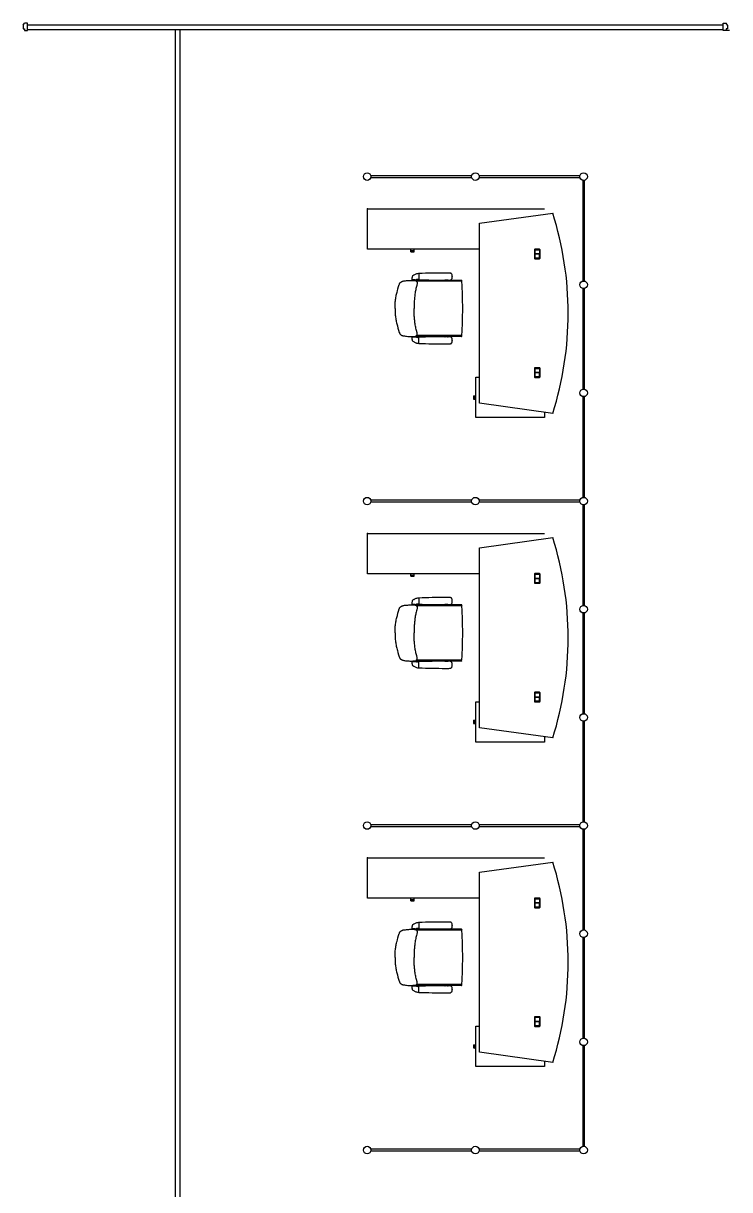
# Model space of a CAD drawing. Header units: millimetres. Extents: x 391350 to 515311, y -283575 to -199845.
# Drawn here: x 403353 to 410532, y -227621 to -215759 of the extents above; entities that cross this region are included whole.
import ezdxf

# ---------------------------------------------------------------- set-up
doc = ezdxf.new("R2010")
doc.units = ezdxf.units.MM

msp = doc.modelspace()

# ---------------------------------------------------------------- linework, layer by layer
at = {"color": 0}
for p, q in [((403353, -215778), (403366, -215759)), ((403397, -215759), (403366, -215759)), ((403397, -215832), (403397, -215759)), ((410467, -215832), (410467, -215759)), ((410467, -215759), (410497, -215759)), ((410510, -215778), (410497, -215759)), ((403353, -215778), (403353, -215816)), ((403353, -215816), (403366, -215816)), ((403366, -215816), (403366, -215832)), ((403366, -215832), (403397, -215832)), ((403397, -215773), (410467, -215773)), ((403397, -215823), (410467, -215823)), ((404895, -215823), (404895, -233298)), ((404945, -215823), (404945, -233298)), ((410532, -215832), (410467, -215832)), ((410510, -215816), (410497, -215816)), ((410497, -215816), (410497, -215832)), ((410510, -215778), (410510, -215816)), ((407911, -217310), (406886, -217310)), ((406886, -217327), (407911, -217327)), ((409011, -217310), (407986, -217310)), ((407986, -217327), (409011, -217327)), ((409040, -217356), (409040, -218381)), ((409057, -218381), (409057, -217356)), ((406851, -217647), (408651, -217647)), ((406851, -218057), (406851, -217647)), ((407991, -217793), (408734, -217689)), ((407991, -219623), (407991, -217793)), ((407981, -218057), (406851, -218057)), ((407293, -218070), (407293, -218057)), ((407293, -218082), (407293, -218070)), ((407293, -218070), (407327, -218070)), ((407293, -218082), (407327, -218082)), ((407327, -218070), (407327, -218057)), ((407327, -218082), (407327, -218070)), ((408547, -218062), (408547, -218148)), ((408599, -218056), (408553, -218056)), ((408553, -218146), (408553, -218064)), ((408553, -218064), (408553, -218105)), ((408553, -218103), (408598, -218103)), ((408598, -218105), (408553, -218105)), ((408553, -218105), (408598, -218105)), ((408553, -218105), (408553, -218146)), ((408598, -218107), (408553, -218107)), ((408555, -218062), (408597, -218062)), ((408597, -218063), (408555, -218063)), ((408598, -218064), (408598, -218105)), ((408598, -218146), (408598, -218105)), ((408599, -218064), (408599, -218146)), ((408605, -218148), (408605, -218062)), ((408553, -218154), (408599, -218154)), ((408597, -218148), (408555, -218148)), ((408555, -218148), (408597, -218148)), ((407303, -218369, 0), (407342, -218369, 0)), ((407307, -218369, 0), (407312, -218372, 0)), ((407332, -218369, 0), (407312, -218369, 0)), ((407315, -218372, 0), (407312, -218372, 0)), ((407316, -218369, 0), (407314, -218369, 0)), ((407315, -218369, 0), (407328, -218369, 0)), ((407329, -218372, 0), (407315, -218372, 0)), ((407328, -218369, 0), (407329, -218369, 0)), ((407332, -218372, 0), (407329, -218372, 0)), ((407337, -218369, 0), (407332, -218372, 0)), ((407633, -218373), (407342, -218373)), ((407372, -218365, 0), (407358, -218365, 0)), ((407372, -218305, 0), (407369, -218305, 0)), ((407372, -218305, 0), (407372, -218365, 0)), ((407636, -218371), (407636, -218371)), ((407666, -218370), (407640, -218370)), ((407669, -218371), (407669, -218371)), ((407807, -218373), (407673, -218373)), ((407711, -218335, 0), (407711, -218334, 0)), ((407711, -218335, 0), (407711, -218336, 0)), ((407809, -218376), (407806, -218383)), ((407804, -218383), (407350, -218383)), ((409040, -218456), (409040, -219481)), ((409057, -219481), (409057, -218456)), ((407131, -218659), (407131, -218659)), ((407131, -218659), (407131, -218659)), ((407303, -218949, 0), (407342, -218949, 0)), ((407307, -218949, 0), (407312, -218946, 0)), ((407315, -218946, 0), (407312, -218946, 0)), ((407332, -218949, 0), (407312, -218949, 0)), ((407316, -218949, 0), (407314, -218949, 0)), ((407329, -218946, 0), (407315, -218946, 0)), ((407315, -218949, 0), (407328, -218949, 0)), ((407328, -218949, 0), (407329, -218949, 0)), ((407332, -218946, 0), (407329, -218946, 0)), ((407337, -218949, 0), (407332, -218946, 0)), ((407633, -218945), (407342, -218945)), ((407804, -218935), (407350, -218935)), ((407372, -218953, 0), (407358, -218953, 0)), ((407372, -219013, 0), (407372, -218953, 0)), ((407636, -218946), (407636, -218946)), ((407666, -218948), (407640, -218948)), ((407669, -218946), (407669, -218946)), ((407807, -218945), (407673, -218945)), ((407809, -218942), (407806, -218935)), ((407372, -219013, 0), (407369, -219013, 0)), ((407711, -218983, 0), (407711, -218982, 0)), ((407711, -218983, 0), (407711, -218984, 0)), ((408547, -219268), (408547, -219354)), ((408599, -219262), (408553, -219262)), ((408553, -219270), (408553, -219311)), ((408553, -219352), (408553, -219270)), ((408553, -219309), (408598, -219309)), ((408598, -219311), (408553, -219311)), ((408553, -219311), (408598, -219311)), ((408553, -219311), (408553, -219352)), ((408598, -219313), (408553, -219313)), ((408555, -219268), (408597, -219268)), ((408597, -219269), (408555, -219269)), ((408598, -219270), (408598, -219311)), ((408598, -219352), (408598, -219311)), ((408599, -219270), (408599, -219352)), ((408605, -219354), (408605, -219268)), ((407954, -219769), (407954, -219358)), ((407954, -219358), (407991, -219358)), ((408553, -219360), (408599, -219360)), ((408597, -219354), (408555, -219354)), ((408555, -219354), (408597, -219354)), ((407929, -219547), (407929, -219580)), ((407929, -219547), (407941, -219547)), ((407941, -219547), (407941, -219581)), ((407941, -219547), (407954, -219547)), ((409040, -219556), (409040, -220581)), ((409057, -220581), (409057, -219556)), ((407929, -219580), (407941, -219580)), ((407941, -219581), (407954, -219581)), ((408734, -219727), (407991, -219623)), ((408651, -219769), (407954, -219769)), ((408651, -219716), (408651, -219769)), ((407911, -220610), (406886, -220610)), ((406886, -220627), (407911, -220627)), ((409011, -220610), (407986, -220610)), ((407986, -220627), (409011, -220627)), ((409040, -220656), (409040, -221681)), ((409057, -221681), (409057, -220656)), ((406851, -220947), (408651, -220947)), ((406851, -221357), (406851, -220947)), ((407991, -221093), (408734, -220989)), ((407991, -222923), (407991, -221093)), ((407981, -221357), (406851, -221357)), ((407293, -221370), (407293, -221357)), ((407293, -221382), (407293, -221370)), ((407293, -221370), (407327, -221370)), ((407293, -221382), (407327, -221382)), ((407327, -221370), (407327, -221357)), ((407327, -221382), (407327, -221370)), ((408547, -221362), (408547, -221448)), ((408599, -221356), (408553, -221356)), ((408553, -221446), (408553, -221364)), ((408553, -221364), (408553, -221405)), ((408553, -221403), (408598, -221403)), ((408598, -221405), (408553, -221405)), ((408553, -221405), (408598, -221405)), ((408553, -221405), (408553, -221446)), ((408598, -221407), (408553, -221407)), ((408553, -221454), (408599, -221454)), ((408555, -221362), (408597, -221362)), ((408597, -221363), (408555, -221363)), ((408597, -221448), (408555, -221448)), ((408555, -221448), (408597, -221448)), ((408598, -221364), (408598, -221405)), ((408598, -221446), (408598, -221405)), ((408599, -221364), (408599, -221446)), ((408605, -221448), (408605, -221362)), ((407303, -221669, 0), (407342, -221669, 0)), ((407307, -221669, 0), (407312, -221672, 0)), ((407332, -221669, 0), (407312, -221669, 0)), ((407315, -221672, 0), (407312, -221672, 0)), ((407316, -221669, 0), (407314, -221669, 0)), ((407315, -221669, 0), (407328, -221669, 0)), ((407329, -221672, 0), (407315, -221672, 0)), ((407328, -221669, 0), (407329, -221669, 0)), ((407332, -221672, 0), (407329, -221672, 0)), ((407337, -221669, 0), (407332, -221672, 0)), ((407633, -221673), (407342, -221673)), ((407804, -221683), (407350, -221683)), ((407372, -221665, 0), (407358, -221665, 0)), ((407372, -221605, 0), (407369, -221605, 0)), ((407372, -221605, 0), (407372, -221665, 0)), ((407636, -221671), (407636, -221671)), ((407666, -221670), (407640, -221670)), ((407669, -221671), (407669, -221671)), ((407807, -221673), (407673, -221673)), ((407711, -221635, 0), (407711, -221634, 0)), ((407711, -221635, 0), (407711, -221636, 0)), ((407809, -221676), (407806, -221683)), ((409040, -221756), (409040, -222781)), ((409057, -222781), (409057, -221756)), ((407131, -221959), (407131, -221959)), ((407131, -221959), (407131, -221959)), ((407303, -222249, 0), (407342, -222249, 0)), ((407307, -222249, 0), (407312, -222246, 0)), ((407315, -222246, 0), (407312, -222246, 0)), ((407332, -222249, 0), (407312, -222249, 0)), ((407316, -222249, 0), (407314, -222249, 0)), ((407329, -222246, 0), (407315, -222246, 0)), ((407315, -222249, 0), (407328, -222249, 0)), ((407328, -222249, 0), (407329, -222249, 0)), ((407332, -222246, 0), (407329, -222246, 0)), ((407337, -222249, 0), (407332, -222246, 0)), ((407633, -222245), (407342, -222245)), ((407804, -222235), (407350, -222235)), ((407372, -222253, 0), (407358, -222253, 0)), ((407372, -222313, 0), (407372, -222253, 0)), ((407636, -222246), (407636, -222246)), ((407666, -222248), (407640, -222248)), ((407669, -222246), (407669, -222246)), ((407807, -222245), (407673, -222245)), ((407711, -222283, 0), (407711, -222282, 0)), ((407711, -222283, 0), (407711, -222284, 0)), ((407809, -222242), (407806, -222235)), ((407372, -222313, 0), (407369, -222313, 0)), ((408547, -222568), (408547, -222654)), ((408599, -222562), (408553, -222562)), ((408553, -222570), (408553, -222611)), ((408553, -222652), (408553, -222570)), ((408553, -222609), (408598, -222609)), ((408598, -222611), (408553, -222611)), ((408553, -222611), (408598, -222611)), ((408553, -222611), (408553, -222652)), ((408598, -222613), (408553, -222613)), ((408555, -222568), (408597, -222568)), ((408597, -222569), (408555, -222569)), ((408598, -222570), (408598, -222611)), ((408598, -222652), (408598, -222611)), ((408599, -222570), (408599, -222652)), ((408605, -222654), (408605, -222568)), ((407954, -223069), (407954, -222658)), ((407954, -222658), (407991, -222658)), ((408553, -222660), (408599, -222660)), ((408597, -222654), (408555, -222654)), ((408555, -222654), (408597, -222654)), ((407929, -222847), (407929, -222880)), ((407929, -222847), (407941, -222847)), ((407929, -222880), (407941, -222880)), ((407941, -222847), (407941, -222881)), ((407941, -222847), (407954, -222847)), ((407941, -222881), (407954, -222881)), ((409040, -222856), (409040, -223881)), ((409057, -223881), (409057, -222856)), ((408734, -223027), (407991, -222923)), ((408651, -223069), (407954, -223069)), ((408651, -223016), (408651, -223069)), ((407911, -223910), (406886, -223910)), ((406886, -223927), (407911, -223927)), ((409011, -223910), (407986, -223910)), ((407986, -223927), (409011, -223927)), ((409040, -223956), (409040, -224981)), ((409057, -224981), (409057, -223956)), ((406851, -224247), (408651, -224247)), ((406851, -224657), (406851, -224247)), ((407991, -224393), (408734, -224289)), ((407991, -226223), (407991, -224393)), ((407981, -224657), (406851, -224657)), ((407293, -224670), (407293, -224657)), ((407327, -224670), (407327, -224657)), ((408547, -224662), (408547, -224748)), ((408599, -224656), (408553, -224656)), ((408555, -224662), (408597, -224662)), ((408605, -224748), (408605, -224662)), ((407293, -224682), (407293, -224670)), ((407293, -224670), (407327, -224670)), ((407293, -224682), (407327, -224682)), ((407327, -224682), (407327, -224670)), ((408553, -224746), (408553, -224664)), ((408553, -224664), (408553, -224705)), ((408553, -224703), (408598, -224703)), ((408598, -224705), (408553, -224705)), ((408553, -224705), (408598, -224705)), ((408553, -224705), (408553, -224746)), ((408598, -224707), (408553, -224707)), ((408553, -224754), (408599, -224754)), ((408597, -224663), (408555, -224663)), ((408597, -224748), (408555, -224748)), ((408555, -224748), (408597, -224748)), ((408598, -224664), (408598, -224705)), ((408598, -224746), (408598, -224705)), ((408599, -224664), (408599, -224746)), ((407303, -224969, 0), (407342, -224969, 0)), ((407307, -224969, 0), (407312, -224972, 0)), ((407332, -224969, 0), (407312, -224969, 0)), ((407315, -224972, 0), (407312, -224972, 0)), ((407316, -224969, 0), (407314, -224969, 0)), ((407315, -224969, 0), (407328, -224969, 0)), ((407329, -224972, 0), (407315, -224972, 0)), ((407328, -224969, 0), (407329, -224969, 0)), ((407332, -224972, 0), (407329, -224972, 0)), ((407337, -224969, 0), (407332, -224972, 0)), ((407633, -224973), (407342, -224973)), ((407804, -224983), (407350, -224983)), ((407372, -224965, 0), (407358, -224965, 0)), ((407372, -224905, 0), (407369, -224905, 0)), ((407372, -224905, 0), (407372, -224965, 0)), ((407636, -224971), (407636, -224971)), ((407666, -224970), (407640, -224970)), ((407669, -224971), (407669, -224971)), ((407807, -224973), (407673, -224973)), ((407711, -224935, 0), (407711, -224934, 0)), ((407711, -224935, 0), (407711, -224936, 0)), ((407809, -224976), (407806, -224983)), ((409040, -225056), (409040, -226081)), ((409057, -226081), (409057, -225056)), ((407131, -225259), (407131, -225259)), ((407131, -225259), (407131, -225259)), ((407303, -225549, 0), (407342, -225549, 0)), ((407307, -225549, 0), (407312, -225546, 0)), ((407315, -225546, 0), (407312, -225546, 0)), ((407332, -225549, 0), (407312, -225549, 0)), ((407316, -225549, 0), (407314, -225549, 0)), ((407329, -225546, 0), (407315, -225546, 0)), ((407315, -225549, 0), (407328, -225549, 0)), ((407328, -225549, 0), (407329, -225549, 0)), ((407332, -225546, 0), (407329, -225546, 0)), ((407337, -225549, 0), (407332, -225546, 0)), ((407633, -225545), (407342, -225545)), ((407804, -225535), (407350, -225535)), ((407372, -225553, 0), (407358, -225553, 0)), ((407372, -225613, 0), (407372, -225553, 0)), ((407636, -225546), (407636, -225546)), ((407666, -225548), (407640, -225548)), ((407669, -225546), (407669, -225546)), ((407807, -225545), (407673, -225545)), ((407711, -225583, 0), (407711, -225582, 0)), ((407711, -225583, 0), (407711, -225584, 0)), ((407809, -225542), (407806, -225535)), ((407372, -225613, 0), (407369, -225613, 0)), ((407954, -226369), (407954, -225958)), ((407954, -225958), (407991, -225958)), ((408547, -225868), (408547, -225954)), ((408599, -225862), (408553, -225862)), ((408553, -225870), (408553, -225911)), ((408553, -225952), (408553, -225870)), ((408553, -225909), (408598, -225909)), ((408598, -225911), (408553, -225911)), ((408553, -225911), (408598, -225911)), ((408553, -225911), (408553, -225952)), ((408598, -225913), (408553, -225913)), ((408553, -225960), (408599, -225960)), ((408555, -225868), (408597, -225868)), ((408597, -225869), (408555, -225869)), ((408597, -225954), (408555, -225954)), ((408555, -225954), (408597, -225954)), ((408598, -225870), (408598, -225911)), ((408598, -225952), (408598, -225911)), ((408599, -225870), (408599, -225952)), ((408605, -225954), (408605, -225868)), ((407929, -226147), (407929, -226180)), ((407929, -226147), (407941, -226147)), ((407929, -226180), (407941, -226180)), ((407941, -226147), (407941, -226181)), ((407941, -226147), (407954, -226147)), ((407941, -226181), (407954, -226181)), ((409040, -226156), (409040, -227181)), ((409057, -227181), (409057, -226156)), ((408734, -226327), (407991, -226223)), ((408651, -226316), (408651, -226369)), ((408651, -226369), (407954, -226369)), ((407911, -227210), (406886, -227210)), ((406886, -227227), (407911, -227227)), ((409011, -227210), (407986, -227210)), ((407986, -227227), (409011, -227227))]:
    msp.add_line(p, q, dxfattribs=at)
at = {"color": 0, "extrusion": (0, 0, -1), "flags": 128}
for points in [[(-407132, -218659), (-407132, -218648), (-407132, -218636), (-407132, -218625), (-407133, -218614), (-407133, -218602), (-407134, -218591), (-407135, -218580), (-407137, -218569), (-407138, -218557), (-407140, -218546), (-407142, -218535), (-407144, -218524), (-407147, -218513), (-407150, -218502), (-407152, -218492), (-407155, -218481), (-407161, -218459), (-407168, -218437), (-407174, -218415), (-407175, -218413), (-407176, -218410), (-407177, -218407), (-407178, -218405), (-407180, -218402), (-407181, -218400), (-407183, -218398), (-407185, -218396), (-407187, -218394), (-407189, -218392), (-407192, -218390), (-407194, -218389), (-407196, -218387), (-407199, -218386), (-407201, -218385), (-407204, -218384), (-407207, -218383), (-407209, -218382), (-407212, -218381), (-407215, -218380), (-407220, -218379), (-407226, -218378), (-407237, -218377), (-407248, -218376), (-407260, -218375), (-407271, -218374), (-407282, -218373), (-407293, -218373), (-407304, -218373), (-407310, -218373), (-407316, -218373), (-407322, -218373), (-407328, -218373), (-407330, -218374), (-407333, -218374), (-407336, -218375), (-407339, -218376), (-407341, -218377), (-407344, -218378), (-407346, -218380), (-407348, -218381), (-407350, -218383), (-407351, -218385), (-407352, -218386), (-407353, -218387), (-407353, -218388), (-407355, -218391), (-407355, -218393), (-407356, -218396), (-407356, -218399), (-407356, -218402), (-407356, -218405), (-407356, -218408), (-407356, -218411), (-407355, -218413), (-407354, -218419), (-407353, -218424), (-407350, -218435), (-407347, -218446), (-407344, -218457), (-407341, -218468), (-407339, -218479), (-407337, -218490), (-407335, -218501), (-407334, -218513), (-407332, -218524), (-407331, -218535), (-407330, -218546), (-407328, -218557), (-407328, -218569), (-407327, -218580), (-407326, -218591), (-407326, -218602), (-407325, -218614), (-407325, -218636), (-407324, -218659)], [(-407132, -221959), (-407132, -221948), (-407132, -221936), (-407132, -221925), (-407133, -221914), (-407133, -221902), (-407134, -221891), (-407135, -221880), (-407137, -221869), (-407138, -221857), (-407140, -221846), (-407142, -221835), (-407144, -221824), (-407147, -221813), (-407150, -221802), (-407152, -221792), (-407155, -221781), (-407161, -221759), (-407168, -221737), (-407174, -221715), (-407175, -221713), (-407176, -221710), (-407177, -221707), (-407178, -221705), (-407180, -221702), (-407181, -221700), (-407183, -221698), (-407185, -221696), (-407187, -221694), (-407189, -221692), (-407192, -221690), (-407194, -221689), (-407196, -221687), (-407199, -221686), (-407201, -221685), (-407204, -221684), (-407207, -221683), (-407209, -221682), (-407212, -221681), (-407215, -221680), (-407220, -221679), (-407226, -221678), (-407237, -221677), (-407248, -221676), (-407260, -221675), (-407271, -221674), (-407282, -221673), (-407293, -221673), (-407304, -221673), (-407310, -221673), (-407316, -221673), (-407322, -221673), (-407328, -221673), (-407330, -221674), (-407333, -221674), (-407336, -221675), (-407339, -221676), (-407341, -221677), (-407344, -221678), (-407346, -221680), (-407348, -221681), (-407350, -221683), (-407351, -221685), (-407352, -221686), (-407353, -221687), (-407353, -221688), (-407355, -221691), (-407355, -221693), (-407356, -221696), (-407356, -221699), (-407356, -221702), (-407356, -221705), (-407356, -221708), (-407356, -221711), (-407355, -221713), (-407354, -221719), (-407353, -221724), (-407350, -221735), (-407347, -221746), (-407344, -221757), (-407341, -221768), (-407339, -221779), (-407337, -221790), (-407335, -221801), (-407334, -221813), (-407332, -221824), (-407331, -221835), (-407330, -221846), (-407328, -221857), (-407328, -221869), (-407327, -221880), (-407326, -221891), (-407326, -221902), (-407325, -221914), (-407325, -221936), (-407324, -221959)], [(-407132, -225259), (-407132, -225248), (-407132, -225236), (-407132, -225225), (-407133, -225214), (-407133, -225202), (-407134, -225191), (-407135, -225180), (-407137, -225169), (-407138, -225157), (-407140, -225146), (-407142, -225135), (-407144, -225124), (-407147, -225113), (-407150, -225102), (-407152, -225092), (-407155, -225081), (-407161, -225059), (-407168, -225037), (-407174, -225015), (-407175, -225013), (-407176, -225010), (-407177, -225007), (-407178, -225005), (-407180, -225002), (-407181, -225000), (-407183, -224998), (-407185, -224996), (-407187, -224994), (-407189, -224992), (-407192, -224990), (-407194, -224989), (-407196, -224987), (-407199, -224986), (-407201, -224985), (-407204, -224984), (-407207, -224983), (-407209, -224982), (-407212, -224981), (-407215, -224980), (-407220, -224979), (-407226, -224978), (-407237, -224977), (-407248, -224976), (-407260, -224975), (-407271, -224974), (-407282, -224973), (-407293, -224973), (-407304, -224973), (-407310, -224973), (-407316, -224973), (-407322, -224973), (-407328, -224973), (-407330, -224974), (-407333, -224974), (-407336, -224975), (-407339, -224976), (-407341, -224977), (-407344, -224978), (-407346, -224980), (-407348, -224981), (-407350, -224983), (-407351, -224985), (-407352, -224986), (-407353, -224987), (-407353, -224988), (-407355, -224991), (-407355, -224993), (-407356, -224996), (-407356, -224999), (-407356, -225002), (-407356, -225005), (-407356, -225008), (-407356, -225011), (-407355, -225013), (-407354, -225019), (-407353, -225024), (-407350, -225035), (-407347, -225046), (-407344, -225057), (-407341, -225068), (-407339, -225079), (-407337, -225090), (-407335, -225101), (-407334, -225113), (-407332, -225124), (-407331, -225135), (-407330, -225146), (-407328, -225157), (-407328, -225169), (-407327, -225180), (-407326, -225191), (-407326, -225202), (-407325, -225214), (-407325, -225236), (-407324, -225259)]]:
    msp.add_lwpolyline(points, dxfattribs=at)
at = {"color": 0, "flags": 128}
for points in [[(407132, -218659), (407132, -218670), (407132, -218681), (407132, -218693), (407133, -218704), (407133, -218715), (407134, -218727), (407135, -218738), (407137, -218749), (407138, -218760), (407140, -218771), (407142, -218782), (407144, -218793), (407147, -218804), (407150, -218815), (407152, -218826), (407155, -218837), (407161, -218859), (407168, -218880), (407174, -218902), (407175, -218905), (407176, -218908), (407177, -218910), (407178, -218913), (407180, -218915), (407181, -218917), (407183, -218920), (407185, -218922), (407187, -218924), (407189, -218926), (407192, -218927), (407194, -218929), (407196, -218930), (407199, -218932), (407201, -218933), (407204, -218934), (407207, -218935), (407209, -218936), (407212, -218937), (407215, -218937), (407220, -218939), (407226, -218939), (407237, -218941), (407248, -218942), (407260, -218943), (407271, -218944), (407282, -218945), (407293, -218945), (407304, -218945), (407310, -218945), (407316, -218945), (407322, -218945), (407328, -218944), (407330, -218944), (407333, -218943), (407336, -218943), (407339, -218942), (407341, -218941), (407344, -218939), (407346, -218938), (407348, -218936), (407350, -218934), (407351, -218933), (407352, -218932), (407353, -218931), (407353, -218930), (407355, -218927), (407355, -218924), (407356, -218921), (407356, -218918), (407356, -218916), (407356, -218913), (407356, -218910), (407356, -218907), (407355, -218904), (407354, -218899), (407353, -218893), (407350, -218882), (407347, -218872), (407344, -218861), (407341, -218850), (407339, -218838), (407337, -218827), (407335, -218816), (407334, -218805), (407332, -218794), (407331, -218783), (407330, -218771), (407328, -218760), (407328, -218749), (407327, -218738), (407326, -218726), (407326, -218715), (407325, -218704), (407325, -218681), (407324, -218659)], [(407132, -221959), (407132, -221970), (407132, -221981), (407132, -221993), (407133, -222004), (407133, -222015), (407134, -222027), (407135, -222038), (407137, -222049), (407138, -222060), (407140, -222071), (407142, -222082), (407144, -222093), (407147, -222104), (407150, -222115), (407152, -222126), (407155, -222137), (407161, -222159), (407168, -222180), (407174, -222202), (407175, -222205), (407176, -222208), (407177, -222210), (407178, -222213), (407180, -222215), (407181, -222217), (407183, -222220), (407185, -222222), (407187, -222224), (407189, -222226), (407192, -222227), (407194, -222229), (407196, -222230), (407199, -222232), (407201, -222233), (407204, -222234), (407207, -222235), (407209, -222236), (407212, -222237), (407215, -222237), (407220, -222239), (407226, -222239), (407237, -222241), (407248, -222242), (407260, -222243), (407271, -222244), (407282, -222245), (407293, -222245), (407304, -222245), (407310, -222245), (407316, -222245), (407322, -222245), (407328, -222244), (407330, -222244), (407333, -222243), (407336, -222243), (407339, -222242), (407341, -222241), (407344, -222239), (407346, -222238), (407348, -222236), (407350, -222234), (407351, -222233), (407352, -222232), (407353, -222231), (407353, -222230), (407355, -222227), (407355, -222224), (407356, -222221), (407356, -222218), (407356, -222216), (407356, -222213), (407356, -222210), (407356, -222207), (407355, -222204), (407354, -222199), (407353, -222193), (407350, -222182), (407347, -222172), (407344, -222161), (407341, -222150), (407339, -222138), (407337, -222127), (407335, -222116), (407334, -222105), (407332, -222094), (407331, -222083), (407330, -222071), (407328, -222060), (407328, -222049), (407327, -222038), (407326, -222026), (407326, -222015), (407325, -222004), (407325, -221981), (407324, -221959)], [(407132, -225259), (407132, -225270), (407132, -225281), (407132, -225293), (407133, -225304), (407133, -225315), (407134, -225327), (407135, -225338), (407137, -225349), (407138, -225360), (407140, -225371), (407142, -225382), (407144, -225393), (407147, -225404), (407150, -225415), (407152, -225426), (407155, -225437), (407161, -225459), (407168, -225480), (407174, -225502), (407175, -225505), (407176, -225508), (407177, -225510), (407178, -225513), (407180, -225515), (407181, -225517), (407183, -225520), (407185, -225522), (407187, -225524), (407189, -225526), (407192, -225527), (407194, -225529), (407196, -225530), (407199, -225532), (407201, -225533), (407204, -225534), (407207, -225535), (407209, -225536), (407212, -225537), (407215, -225537), (407220, -225539), (407226, -225539), (407237, -225541), (407248, -225542), (407260, -225543), (407271, -225544), (407282, -225545), (407293, -225545), (407304, -225545), (407310, -225545), (407316, -225545), (407322, -225545), (407328, -225544), (407330, -225544), (407333, -225543), (407336, -225543), (407339, -225542), (407341, -225541), (407344, -225539), (407346, -225538), (407348, -225536), (407350, -225534), (407351, -225533), (407352, -225532), (407353, -225531), (407353, -225530), (407355, -225527), (407355, -225524), (407356, -225521), (407356, -225518), (407356, -225516), (407356, -225513), (407356, -225510), (407356, -225507), (407355, -225504), (407354, -225499), (407353, -225493), (407350, -225482), (407347, -225472), (407344, -225461), (407341, -225450), (407339, -225438), (407337, -225427), (407335, -225416), (407334, -225405), (407332, -225394), (407331, -225383), (407330, -225371), (407328, -225360), (407328, -225349), (407327, -225338), (407326, -225326), (407326, -225315), (407325, -225304), (407325, -225281), (407324, -225259)]]:
    msp.add_lwpolyline(points, dxfattribs=at)
at = {"color": 0}
for centre in [(406848, -217318), (407948, -217318), (409048, -217318), (409048, -218418), (409048, -219518), (406848, -220618), (407948, -220618), (409048, -220618), (409048, -221718), (409048, -222818), (406848, -223918), (407948, -223918), (409048, -223918), (409048, -225018), (409048, -226118), (406848, -227218), (407948, -227218), (409048, -227218)]:
    msp.add_circle(centre, 38, dxfattribs=at)
for centre, radius, start, end in [((405501, -218708), 3390, 342.5003, 17.4997), ((408553, -218062), 6, 90, 180), ((408555, -218064), 2, 90, 180), ((408555, -218064), 1.5, 90, 180), ((408597, -218064), 2, 0, 90), ((408597, -218064), 1.5, 0, 90), ((408599, -218062), 6, 0, 90), ((408553, -218148), 6, 180, 270), ((408555, -218146), 2, 180, 270), ((408555, -218146), 1.5, 180, 270), ((408597, -218146), 2, 270, 0), ((408597, -218146), 1.5, 270, 0), ((408599, -218148), 6, 270, 0), ((407601, -218387, 0), 300, 169.5623, 176.2553), ((407303, -218367, 0), 1.5, 176.2553, 270), ((407405, -218445, 0), 150, 123.806, 131.1159), ((407601, -218387, 0), 300, 169.529, 169.5623), ((407307, -218333, 0), 0.5, 131.1159, 169.5623), ((407405, -218445, 0), 150, 131.1159, 131.1825), ((407377, -218404, 0), 100, 106.1237, 123.806), ((407342, -218389), 16, 90, 117.9094), ((407358, -218400, 0), 35, 90, 117.6604), ((407369, -218375, 0), 70, 90, 106.1237), ((407633, -225199, 0), 6900, 89.8927, 92.1625), ((407372, -218305, 0), 0.8, 92.1625, 180), ((407372, -218365, 0), 0.8, 180, 267.8375), ((407633, -211471, 0), 6900, 267.8375, 270.1073), ((407633, -218368), 5, 270, 315), ((407640, -218375), 5, 90, 135), ((407661, -219561, 0), 1262, 88.8285, 90.7164), ((407661, -217109, 0), 1262, 269.2836, 271.1715), ((407666, -218375), 5, 45, 90), ((407673, -218368), 5, 225, 270), ((407687, -218337, 0), 37.4, 69.7407, 89.7876), ((407687, -218333, 0), 37.4, 270.2124, 290.2593), ((407695, -218314, 0), 13.7, 31.5291, 70.5701), ((407695, -218355, 0), 13.7, 289.4299, 328.4709), ((407688, -218319, 0), 22.5, 7.9869, 31.2718), ((407688, -218351, 0), 22.5, 328.7282, 352.0131), ((407651, -218327, 0), 59.9, 2.607, 10.5296), ((407651, -218343, 0), 59.9, 349.4704, 357.393), ((407475, -218336, 0), 237, 0.5676, 2.9749), ((407475, -218333, 0), 237, 357.0251, 359.4324), ((407807, -218375), 2, 334.1492, 90), ((407804, -218390), 7, 3.0846, 90), ((402813, -218659), 5006, 0, 3.0846), ((402813, -218659), 5006, 356.9154, 0), ((407303, -218950, 0), 1.5, 90, 183.7447), ((407601, -218931, 0), 300, 183.7447, 190.4377), ((407342, -218929), 16, 242.0906, 270), ((407358, -218918, 0), 35, 242.3396, 270), ((407633, -225847, 0), 6900, 89.8927, 92.1625), ((407372, -218953, 0), 0.8, 92.1625, 180), ((407633, -218950), 5, 45, 90), ((407640, -218943), 5, 225, 270), ((407661, -220209, 0), 1262, 88.8285, 90.7164), ((407666, -218943), 5, 270, 315), ((407673, -218950), 5, 90, 135), ((407687, -218985, 0), 37.4, 69.7407, 89.7876), ((407695, -218962, 0), 13.7, 31.5291, 70.5701), ((407688, -218967, 0), 22.5, 7.9869, 31.2718), ((407651, -218975, 0), 59.9, 2.607, 10.5296), ((407804, -218928), 7, 270, 356.9154), ((407807, -218943), 2, 270, 25.8508), ((407405, -218872, 0), 150, 228.8841, 236.194), ((407405, -218872, 0), 150, 228.8175, 228.8841), ((407307, -218985, 0), 0.5, 190.4377, 228.8841), ((407601, -218931, 0), 300, 190.4377, 190.471), ((407377, -218914, 0), 100, 236.194, 253.8763), ((407369, -218943, 0), 70, 253.8763, 270), ((407372, -219013, 0), 0.8, 180, 267.8375), ((407633, -212119, 0), 6900, 267.8375, 270.1073), ((407661, -217757, 0), 1262, 269.2836, 271.1715), ((407687, -218981, 0), 37.4, 270.2124, 290.2593), ((407695, -219003, 0), 13.7, 289.4299, 328.4709), ((407688, -218999, 0), 22.5, 328.7282, 352.0131), ((407651, -218991, 0), 59.9, 349.4704, 357.393), ((407475, -218984, 0), 237, 0.5676, 2.9749), ((407475, -218981, 0), 237, 357.0251, 359.4324), ((408553, -219268), 6, 90, 180), ((408555, -219270), 2, 90, 180), ((408555, -219270), 1.5, 90, 180), ((408597, -219270), 2, 0, 90), ((408597, -219270), 1.5, 0, 90), ((408599, -219268), 6, 0, 90), ((408553, -219354), 6, 180, 270), ((408555, -219352), 1.5, 180, 270), ((408555, -219352), 2, 180, 270), ((408597, -219352), 1.5, 270, 0), ((408597, -219352), 2, 270, 0), ((408599, -219354), 6, 270, 0), ((405501, -222008), 3390, 342.5003, 17.4997), ((408553, -221362), 6, 90, 180), ((408553, -221448), 6, 180, 270), ((408555, -221364), 2, 90, 180), ((408555, -221364), 1.5, 90, 180), ((408555, -221446), 2, 180, 270), ((408555, -221446), 1.5, 180, 270), ((408597, -221364), 2, 0, 90), ((408597, -221364), 1.5, 0, 90), ((408597, -221446), 2, 270, 0), ((408597, -221446), 1.5, 270, 0), ((408599, -221362), 6, 0, 90), ((408599, -221448), 6, 270, 0), ((407601, -221687, 0), 300, 169.5623, 176.2553), ((407303, -221667, 0), 1.5, 176.2553, 270), ((407405, -221745, 0), 150, 123.806, 131.1159), ((407601, -221687, 0), 300, 169.529, 169.5623), ((407307, -221633, 0), 0.5, 131.1159, 169.5623), ((407405, -221745, 0), 150, 131.1159, 131.1825), ((407377, -221704, 0), 100, 106.1237, 123.806), ((407342, -221689), 16, 90, 117.9094), ((407358, -221700, 0), 35, 90, 117.6604), ((407369, -221675, 0), 70, 90, 106.1237), ((407633, -228499, 0), 6900, 89.8927, 92.1625), ((407372, -221605, 0), 0.8, 92.1625, 180), ((407372, -221665, 0), 0.8, 180, 267.8375), ((407633, -214771, 0), 6900, 267.8375, 270.1073), ((407633, -221668), 5, 270, 315), ((407640, -221675), 5, 90, 135), ((407661, -222861, 0), 1262, 88.8285, 90.7164), ((407661, -220409, 0), 1262, 269.2836, 271.1715), ((407666, -221675), 5, 45, 90), ((407673, -221668), 5, 225, 270), ((407687, -221637, 0), 37.4, 69.7407, 89.7876), ((407687, -221633, 0), 37.4, 270.2124, 290.2593), ((407695, -221614, 0), 13.7, 31.5291, 70.5701), ((407695, -221655, 0), 13.7, 289.4299, 328.4709), ((407688, -221619, 0), 22.5, 7.9869, 31.2718), ((407688, -221651, 0), 22.5, 328.7282, 352.0131), ((407651, -221627, 0), 59.9, 2.607, 10.5296), ((407651, -221643, 0), 59.9, 349.4704, 357.393), ((407475, -221636, 0), 237, 0.5676, 2.9749), ((407475, -221633, 0), 237, 357.0251, 359.4324), ((407804, -221690), 7, 3.0846, 90), ((407807, -221675), 2, 334.1492, 90), ((402813, -221959), 5006, 0, 3.0846), ((402813, -221959), 5006, 356.9154, 0), ((407303, -222250, 0), 1.5, 90, 183.7447), ((407601, -222231, 0), 300, 183.7447, 190.4377), ((407405, -222172, 0), 150, 228.8841, 236.194), ((407405, -222172, 0), 150, 228.8175, 228.8841), ((407307, -222285, 0), 0.5, 190.4377, 228.8841), ((407601, -222231, 0), 300, 190.4377, 190.471), ((407342, -222229), 16, 242.0906, 270), ((407358, -222218, 0), 35, 242.3396, 270), ((407633, -229147, 0), 6900, 89.8927, 92.1625), ((407372, -222253, 0), 0.8, 92.1625, 180), ((407633, -222250), 5, 45, 90), ((407640, -222243), 5, 225, 270), ((407661, -223509, 0), 1262, 88.8285, 90.7164), ((407666, -222243), 5, 270, 315), ((407673, -222250), 5, 90, 135), ((407687, -222285, 0), 37.4, 69.7407, 89.7876), ((407695, -222262, 0), 13.7, 31.5291, 70.5701), ((407688, -222267, 0), 22.5, 7.9869, 31.2718), ((407651, -222275, 0), 59.9, 2.607, 10.5296), ((407475, -222284, 0), 237, 0.5676, 2.9749), ((407475, -222281, 0), 237, 357.0251, 359.4324), ((407804, -222228), 7, 270, 356.9154), ((407807, -222243), 2, 270, 25.8508), ((407377, -222214, 0), 100, 236.194, 253.8763), ((407369, -222243, 0), 70, 253.8763, 270), ((407372, -222313, 0), 0.8, 180, 267.8375), ((407633, -215419, 0), 6900, 267.8375, 270.1073), ((407661, -221057, 0), 1262, 269.2836, 271.1715), ((407687, -222281, 0), 37.4, 270.2124, 290.2593), ((407695, -222303, 0), 13.7, 289.4299, 328.4709), ((407688, -222299, 0), 22.5, 328.7282, 352.0131), ((407651, -222291, 0), 59.9, 349.4704, 357.393), ((408553, -222568), 6, 90, 180), ((408555, -222570), 2, 90, 180), ((408555, -222570), 1.5, 90, 180), ((408597, -222570), 2, 0, 90), ((408597, -222570), 1.5, 0, 90), ((408599, -222568), 6, 0, 90), ((408553, -222654), 6, 180, 270), ((408555, -222652), 1.5, 180, 270), ((408555, -222652), 2, 180, 270), ((408597, -222652), 1.5, 270, 0), ((408597, -222652), 2, 270, 0), ((408599, -222654), 6, 270, 0), ((405501, -225308), 3390, 342.5003, 17.4997), ((408553, -224662), 6, 90, 180), ((408555, -224664), 2, 90, 180), ((408597, -224664), 2, 0, 90), ((408599, -224662), 6, 0, 90), ((408553, -224748), 6, 180, 270), ((408555, -224664), 1.5, 90, 180), ((408555, -224746), 2, 180, 270), ((408555, -224746), 1.5, 180, 270), ((408597, -224664), 1.5, 0, 90), ((408597, -224746), 2, 270, 0), ((408597, -224746), 1.5, 270, 0), ((408599, -224748), 6, 270, 0), ((407633, -231799, 0), 6900, 89.8927, 92.1625), ((407661, -226161, 0), 1262, 88.8285, 90.7164), ((407687, -224937, 0), 37.4, 69.7407, 89.7876), ((407601, -224987, 0), 300, 169.5623, 176.2553), ((407303, -224967, 0), 1.5, 176.2553, 270), ((407405, -225045, 0), 150, 123.806, 131.1159), ((407601, -224987, 0), 300, 169.529, 169.5623), ((407307, -224933, 0), 0.5, 131.1159, 169.5623), ((407405, -225045, 0), 150, 131.1159, 131.1825), ((407377, -225004, 0), 100, 106.1237, 123.806), ((407342, -224989), 16, 90, 117.9094), ((407358, -225000, 0), 35, 90, 117.6604), ((407369, -224975, 0), 70, 90, 106.1237), ((407372, -224905, 0), 0.8, 92.1625, 180), ((407372, -224965, 0), 0.8, 180, 267.8375), ((407633, -218071, 0), 6900, 267.8375, 270.1073), ((407633, -224968), 5, 270, 315), ((407640, -224975), 5, 90, 135), ((407661, -223709, 0), 1262, 269.2836, 271.1715), ((407666, -224975), 5, 45, 90), ((407673, -224968), 5, 225, 270), ((407687, -224933, 0), 37.4, 270.2124, 290.2593), ((407695, -224914, 0), 13.7, 31.5291, 70.5701), ((407695, -224955, 0), 13.7, 289.4299, 328.4709), ((407688, -224919, 0), 22.5, 7.9869, 31.2718), ((407688, -224951, 0), 22.5, 328.7282, 352.0131), ((407651, -224927, 0), 59.9, 2.607, 10.5296), ((407651, -224943, 0), 59.9, 349.4704, 357.393), ((407475, -224936, 0), 237, 0.5676, 2.9749), ((407475, -224933, 0), 237, 357.0251, 359.4324), ((407804, -224990), 7, 3.0846, 90), ((407807, -224975), 2, 334.1492, 90), ((402813, -225259), 5006, 0, 3.0846), ((402813, -225259), 5006, 356.9154, 0), ((407303, -225550, 0), 1.5, 90, 183.7447), ((407601, -225531, 0), 300, 183.7447, 190.4377), ((407405, -225472, 0), 150, 228.8841, 236.194), ((407405, -225472, 0), 150, 228.8175, 228.8841), ((407307, -225585, 0), 0.5, 190.4377, 228.8841), ((407601, -225531, 0), 300, 190.4377, 190.471), ((407377, -225514, 0), 100, 236.194, 253.8763), ((407342, -225529), 16, 242.0906, 270), ((407358, -225518, 0), 35, 242.3396, 270), ((407369, -225543, 0), 70, 253.8763, 270), ((407633, -232447, 0), 6900, 89.8927, 92.1625), ((407372, -225553, 0), 0.8, 92.1625, 180), ((407633, -225550), 5, 45, 90), ((407640, -225543), 5, 225, 270), ((407661, -226809, 0), 1262, 88.8285, 90.7164), ((407666, -225543), 5, 270, 315), ((407673, -225550), 5, 90, 135), ((407687, -225585, 0), 37.4, 69.7407, 89.7876), ((407695, -225562, 0), 13.7, 31.5291, 70.5701), ((407695, -225603, 0), 13.7, 289.4299, 328.4709), ((407688, -225567, 0), 22.5, 7.9869, 31.2718), ((407688, -225599, 0), 22.5, 328.7282, 352.0131), ((407651, -225575, 0), 59.9, 2.607, 10.5296), ((407651, -225591, 0), 59.9, 349.4704, 357.393), ((407475, -225584, 0), 237, 0.5676, 2.9749), ((407475, -225581, 0), 237, 357.0251, 359.4324), ((407804, -225528), 7, 270, 356.9154), ((407807, -225543), 2, 270, 25.8508), ((407372, -225613, 0), 0.8, 180, 267.8375), ((407633, -218719, 0), 6900, 267.8375, 270.1073), ((407661, -224357, 0), 1262, 269.2836, 271.1715), ((407687, -225581, 0), 37.4, 270.2124, 290.2593), ((408553, -225868), 6, 90, 180), ((408553, -225954), 6, 180, 270), ((408555, -225870), 2, 90, 180), ((408555, -225870), 1.5, 90, 180), ((408555, -225952), 1.5, 180, 270), ((408555, -225952), 2, 180, 270), ((408597, -225870), 2, 0, 90), ((408597, -225870), 1.5, 0, 90), ((408597, -225952), 1.5, 270, 0), ((408597, -225952), 2, 270, 0), ((408599, -225868), 6, 0, 90), ((408599, -225954), 6, 270, 0)]:
    msp.add_arc(centre, radius, start, end, dxfattribs=at)
for p in [(406851, -217647), (406851, -220947), (406851, -224247)]:
    msp.add_point(p, dxfattribs=at)

doc.saveas('drawing.dxf')
